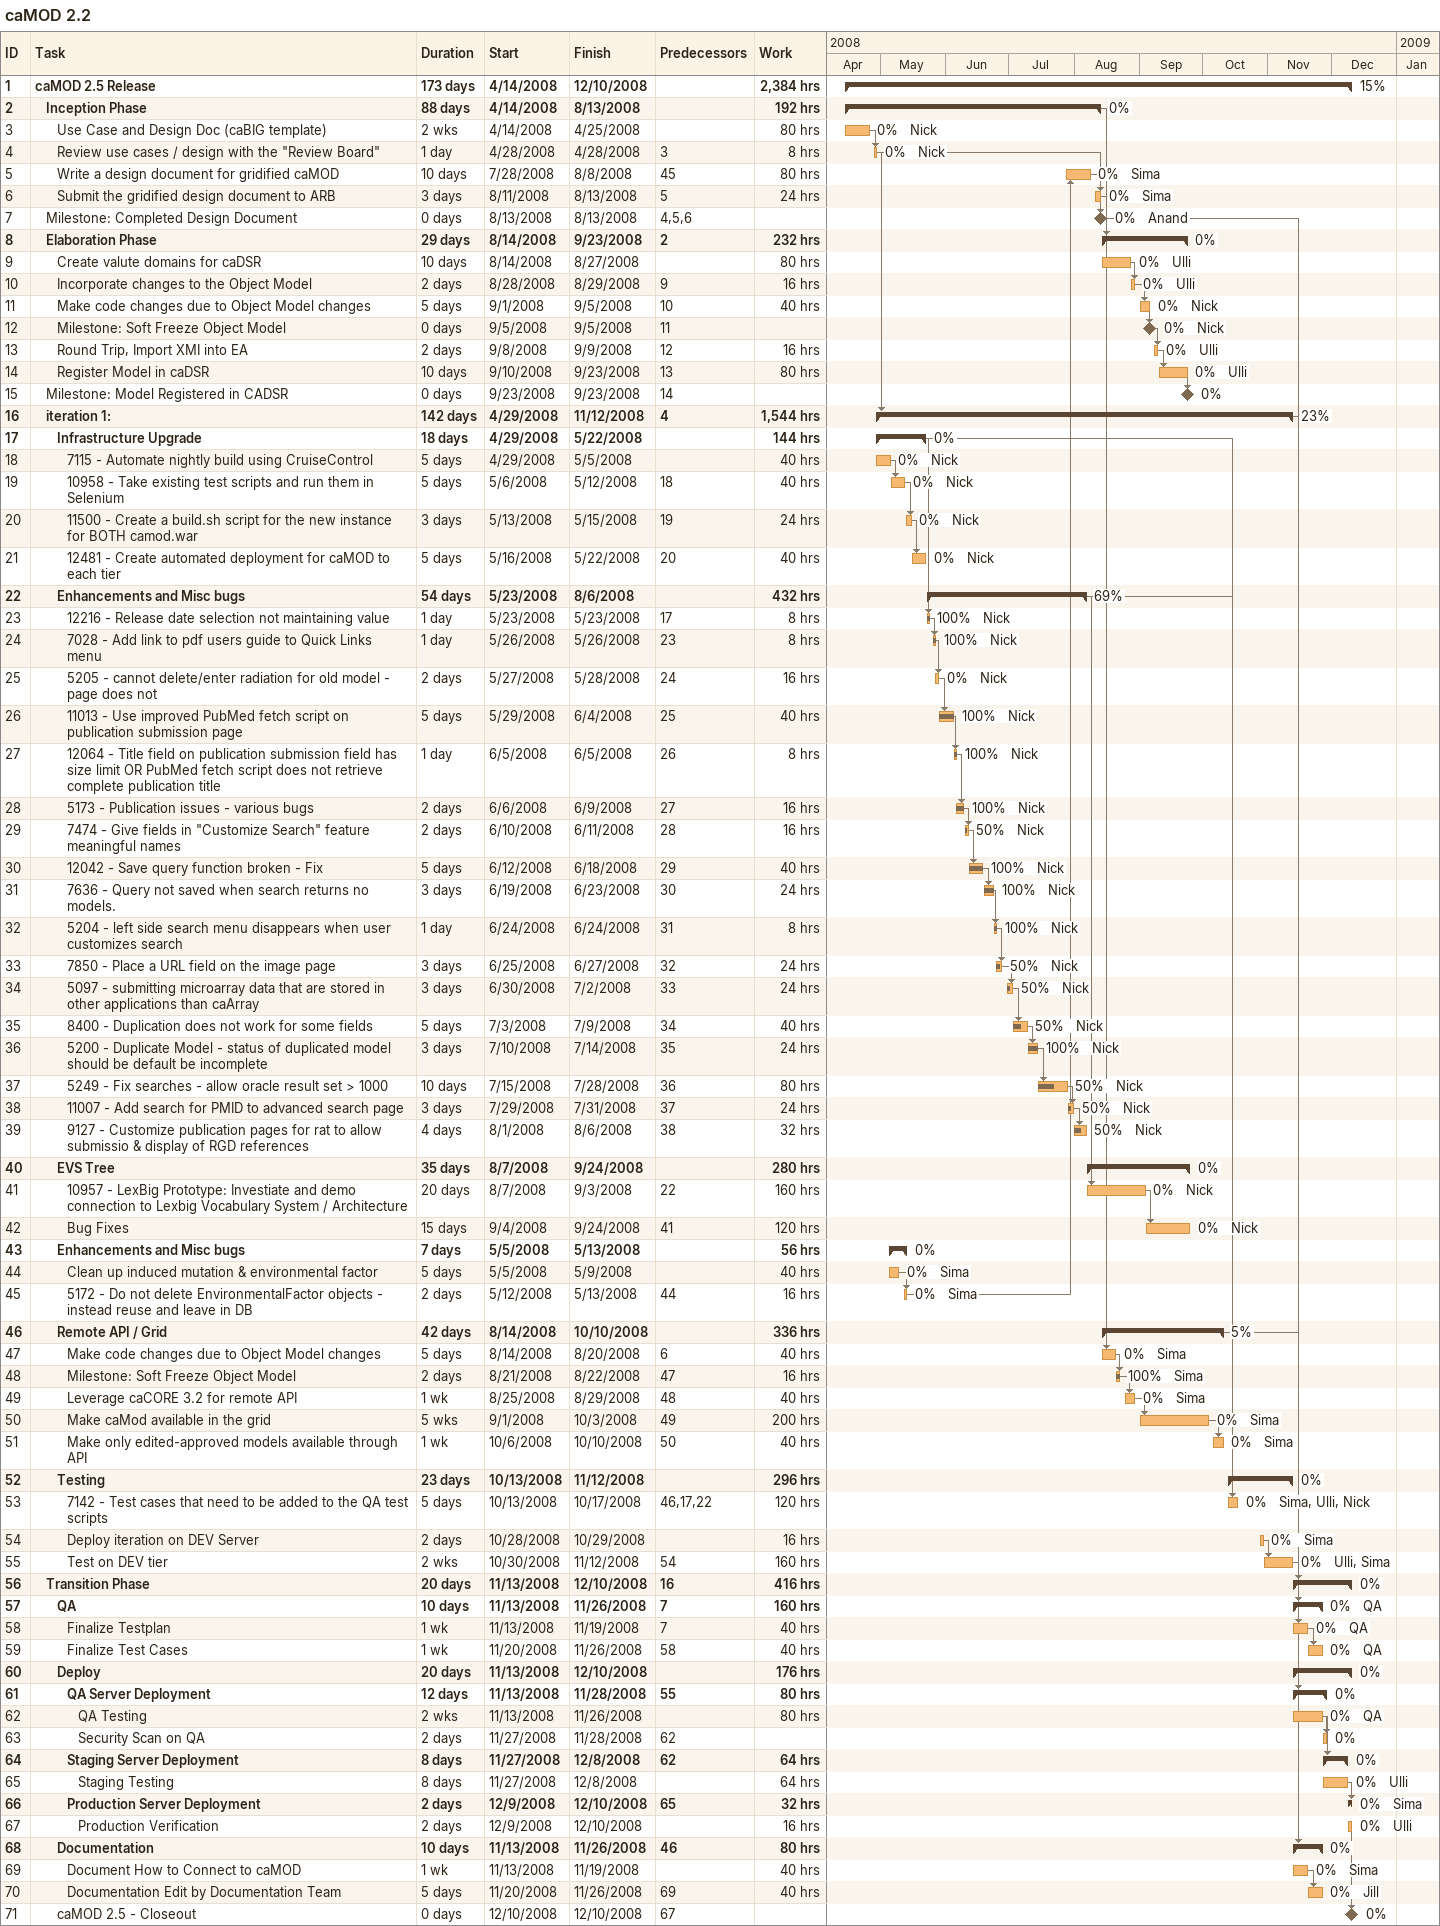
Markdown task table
caMOD 2.2

| ID | Level | Task | Duration | Start | Finish | Predecessors | Resources | % complete | Work (h) |
|---|---|---|---|---|---|---|---|---|---|
| 1 | 1 | **caMOD 2.5 Release** | 173d | 2008-04-14 | 2008-12-10 |  |  | 15 | 2384 |
| 2 | 2 | **Inception Phase** | 88d | 2008-04-14 | 2008-08-13 |  |  | 0 | 192 |
| 3 | 3 | Use Case and Design Doc (caBIG template) | 2w | 2008-04-14 | 2008-04-25 |  | Nick | 0 | 80 |
| 4 | 3 | Review use cases / design with the "Review Board" | 1d | 2008-04-28 | 2008-04-28 | 3 | Nick | 0 | 8 |
| 5 | 3 | Write a design document for gridified caMOD | 10d | 2008-07-28 | 2008-08-08 | 45 | Sima | 0 | 80 |
| 6 | 3 | Submit the gridified design document to ARB | 3d | 2008-08-11 | 2008-08-13 | 5 | Sima | 0 | 24 |
| 7 | 2 | Milestone: Completed Design Document | 0d | 2008-08-13 | 2008-08-13 | 4, 5, 6 | Anand | 0 |  |
| 8 | 2 | **Elaboration Phase** | 29d | 2008-08-14 | 2008-09-23 | 2 |  | 0 | 232 |
| 9 | 3 | Create valute domains for caDSR | 10d | 2008-08-14 | 2008-08-27 |  | Ulli | 0 | 80 |
| 10 | 3 | Incorporate changes to the Object Model | 2d | 2008-08-28 | 2008-08-29 | 9 | Ulli | 0 | 16 |
| 11 | 3 | Make code changes due to Object Model changes | 5d | 2008-09-01 | 2008-09-05 | 10 | Nick | 0 | 40 |
| 12 | 3 | Milestone: Soft Freeze Object Model | 0d | 2008-09-05 | 2008-09-05 | 11 | Nick | 0 |  |
| 13 | 3 | Round Trip, Import XMI into EA | 2d | 2008-09-08 | 2008-09-09 | 12 | Ulli | 0 | 16 |
| 14 | 3 | Register Model in caDSR | 10d | 2008-09-10 | 2008-09-23 | 13 | Ulli | 0 | 80 |
| 15 | 2 | Milestone: Model Registered in CADSR | 0d | 2008-09-23 | 2008-09-23 | 14 |  | 0 |  |
| 16 | 2 | **iteration 1:** | 142d | 2008-04-29 | 2008-11-12 | 4 |  | 23 | 1544 |
| 17 | 3 | **Infrastructure Upgrade** | 18d | 2008-04-29 | 2008-05-22 |  |  | 0 | 144 |
| 18 | 4 | 7115 - Automate nightly build using CruiseControl | 5d | 2008-04-29 | 2008-05-05 |  | Nick | 0 | 40 |
| 19 | 4 | 10958 - Take existing test scripts and run them in Selenium | 5d | 2008-05-06 | 2008-05-12 | 18 | Nick | 0 | 40 |
| 20 | 4 | 11500 - Create a build.sh script for the new instance for BOTH camod.war | 3d | 2008-05-13 | 2008-05-15 | 19 | Nick | 0 | 24 |
| 21 | 4 | 12481 - Create automated deployment for caMOD to each tier | 5d | 2008-05-16 | 2008-05-22 | 20 | Nick | 0 | 40 |
| 22 | 3 | **Enhancements and Misc bugs** | 54d | 2008-05-23 | 2008-08-06 |  |  | 69 | 432 |
| 23 | 4 | 12216 - Release date selection not maintaining value | 1d | 2008-05-23 | 2008-05-23 | 17 | Nick | 100 | 8 |
| 24 | 4 | 7028 - Add link to pdf users guide to Quick Links menu | 1d | 2008-05-26 | 2008-05-26 | 23 | Nick | 100 | 8 |
| 25 | 4 | 5205 - cannot delete/enter radiation for old model - page does not | 2d | 2008-05-27 | 2008-05-28 | 24 | Nick | 0 | 16 |
| 26 | 4 | 11013 - Use improved PubMed fetch script on publication submission page | 5d | 2008-05-29 | 2008-06-04 | 25 | Nick | 100 | 40 |
| 27 | 4 | 12064 - Title field on publication submission field has size limit OR PubMed fetch script does not retrieve complete publication title | 1d | 2008-06-05 | 2008-06-05 | 26 | Nick | 100 | 8 |
| 28 | 4 | 5173 - Publication issues - various bugs | 2d | 2008-06-06 | 2008-06-09 | 27 | Nick | 100 | 16 |
| 29 | 4 | 7474 - Give fields in "Customize Search" feature meaningful names | 2d | 2008-06-10 | 2008-06-11 | 28 | Nick | 50 | 16 |
| 30 | 4 | 12042 - Save query function broken - Fix | 5d | 2008-06-12 | 2008-06-18 | 29 | Nick | 100 | 40 |
| 31 | 4 | 7636 - Query not saved when search returns no models. | 3d | 2008-06-19 | 2008-06-23 | 30 | Nick | 100 | 24 |
| 32 | 4 | 5204 - left side search menu disappears when user customizes search | 1d | 2008-06-24 | 2008-06-24 | 31 | Nick | 100 | 8 |
| 33 | 4 | 7850 - Place a URL field on the image page | 3d | 2008-06-25 | 2008-06-27 | 32 | Nick | 50 | 24 |
| 34 | 4 | 5097 - submitting microarray data that are stored in other applications than caArray | 3d | 2008-06-30 | 2008-07-02 | 33 | Nick | 50 | 24 |
| 35 | 4 | 8400 - Duplication does not work for some fields | 5d | 2008-07-03 | 2008-07-09 | 34 | Nick | 50 | 40 |
| 36 | 4 | 5200 - Duplicate Model - status of duplicated model should be default be incomplete | 3d | 2008-07-10 | 2008-07-14 | 35 | Nick | 100 | 24 |
| 37 | 4 | 5249 - Fix searches - allow oracle result set > 1000 | 10d | 2008-07-15 | 2008-07-28 | 36 | Nick | 50 | 80 |
| 38 | 4 | 11007 - Add search for PMID to advanced search page | 3d | 2008-07-29 | 2008-07-31 | 37 | Nick | 50 | 24 |
| 39 | 4 | 9127 - Customize publication pages for rat to allow submissio & display of RGD references | 4d | 2008-08-01 | 2008-08-06 | 38 | Nick | 50 | 32 |
| 40 | 3 | **EVS Tree** | 35d | 2008-08-07 | 2008-09-24 |  |  | 0 | 280 |
| 41 | 4 | 10957 - LexBig Prototype: Investiate and demo connection to Lexbig Vocabulary System / Architecture | 20d | 2008-08-07 | 2008-09-03 | 22 | Nick | 0 | 160 |
| 42 | 4 | Bug Fixes | 15d | 2008-09-04 | 2008-09-24 | 41 | Nick | 0 | 120 |
| 43 | 3 | **Enhancements and Misc bugs** | 7d | 2008-05-05 | 2008-05-13 |  |  | 0 | 56 |
| 44 | 4 | Clean up induced mutation & environmental factor | 5d | 2008-05-05 | 2008-05-09 |  | Sima | 0 | 40 |
| 45 | 4 | 5172 - Do not delete EnvironmentalFactor objects - instead reuse and leave in DB | 2d | 2008-05-12 | 2008-05-13 | 44 | Sima | 0 | 16 |
| 46 | 3 | **Remote API / Grid** | 42d | 2008-08-14 | 2008-10-10 |  |  | 5 | 336 |
| 47 | 4 | Make code changes due to Object Model changes | 5d | 2008-08-14 | 2008-08-20 | 6 | Sima | 0 | 40 |
| 48 | 4 | Milestone: Soft Freeze Object Model | 2d | 2008-08-21 | 2008-08-22 | 47 | Sima | 100 | 16 |
| 49 | 4 | Leverage caCORE 3.2 for remote API | 1w | 2008-08-25 | 2008-08-29 | 48 | Sima | 0 | 40 |
| 50 | 4 | Make caMod available in the grid | 5w | 2008-09-01 | 2008-10-03 | 49 | Sima | 0 | 200 |
| 51 | 4 | Make only edited-approved models available through API | 1w | 2008-10-06 | 2008-10-10 | 50 | Sima | 0 | 40 |
| 52 | 3 | **Testing** | 23d | 2008-10-13 | 2008-11-12 |  |  | 0 | 296 |
| 53 | 4 | 7142 - Test cases that need to be added to the QA test scripts | 5d | 2008-10-13 | 2008-10-17 | 46, 17, 22 | Sima, Ulli, Nick | 0 | 120 |
| 54 | 4 | Deploy iteration on DEV Server | 2d | 2008-10-28 | 2008-10-29 |  | Sima | 0 | 16 |
| 55 | 4 | Test on DEV tier | 2w | 2008-10-30 | 2008-11-12 | 54 | Ulli, Sima | 0 | 160 |
| 56 | 2 | **Transition Phase** | 20d | 2008-11-13 | 2008-12-10 | 16 |  | 0 | 416 |
| 57 | 3 | **QA** | 10d | 2008-11-13 | 2008-11-26 | 7 | QA | 0 | 160 |
| 58 | 4 | Finalize Testplan | 1w | 2008-11-13 | 2008-11-19 | 7 | QA | 0 | 40 |
| 59 | 4 | Finalize Test Cases | 1w | 2008-11-20 | 2008-11-26 | 58 | QA | 0 | 40 |
| 60 | 3 | **Deploy** | 20d | 2008-11-13 | 2008-12-10 |  |  | 0 | 176 |
| 61 | 4 | **QA Server Deployment** | 12d | 2008-11-13 | 2008-11-28 | 55 |  | 0 | 80 |
| 62 | 5 | QA Testing | 2w | 2008-11-13 | 2008-11-26 |  | QA | 0 | 80 |
| 63 | 5 | Security Scan on QA | 2d | 2008-11-27 | 2008-11-28 | 62 |  | 0 |  |
| 64 | 4 | **Staging Server Deployment** | 8d | 2008-11-27 | 2008-12-08 | 62 |  | 0 | 64 |
| 65 | 5 | Staging Testing | 8d | 2008-11-27 | 2008-12-08 |  | Ulli | 0 | 64 |
| 66 | 4 | **Production Server Deployment** | 2d | 2008-12-09 | 2008-12-10 | 65 | Sima | 0 | 32 |
| 67 | 5 | Production Verification | 2d | 2008-12-09 | 2008-12-10 |  | Ulli | 0 | 16 |
| 68 | 3 | **Documentation** | 10d | 2008-11-13 | 2008-11-26 | 46 |  | 0 | 80 |
| 69 | 4 | Document How to Connect to caMOD | 1w | 2008-11-13 | 2008-11-19 |  | Sima | 0 | 40 |
| 70 | 4 | Documentation Edit by Documentation Team | 5d | 2008-11-20 | 2008-11-26 | 69 | Jill | 0 | 40 |
| 71 | 3 | caMOD 2.5 - Closeout | 0d | 2008-12-10 | 2008-12-10 | 67 |  | 0 |  |
